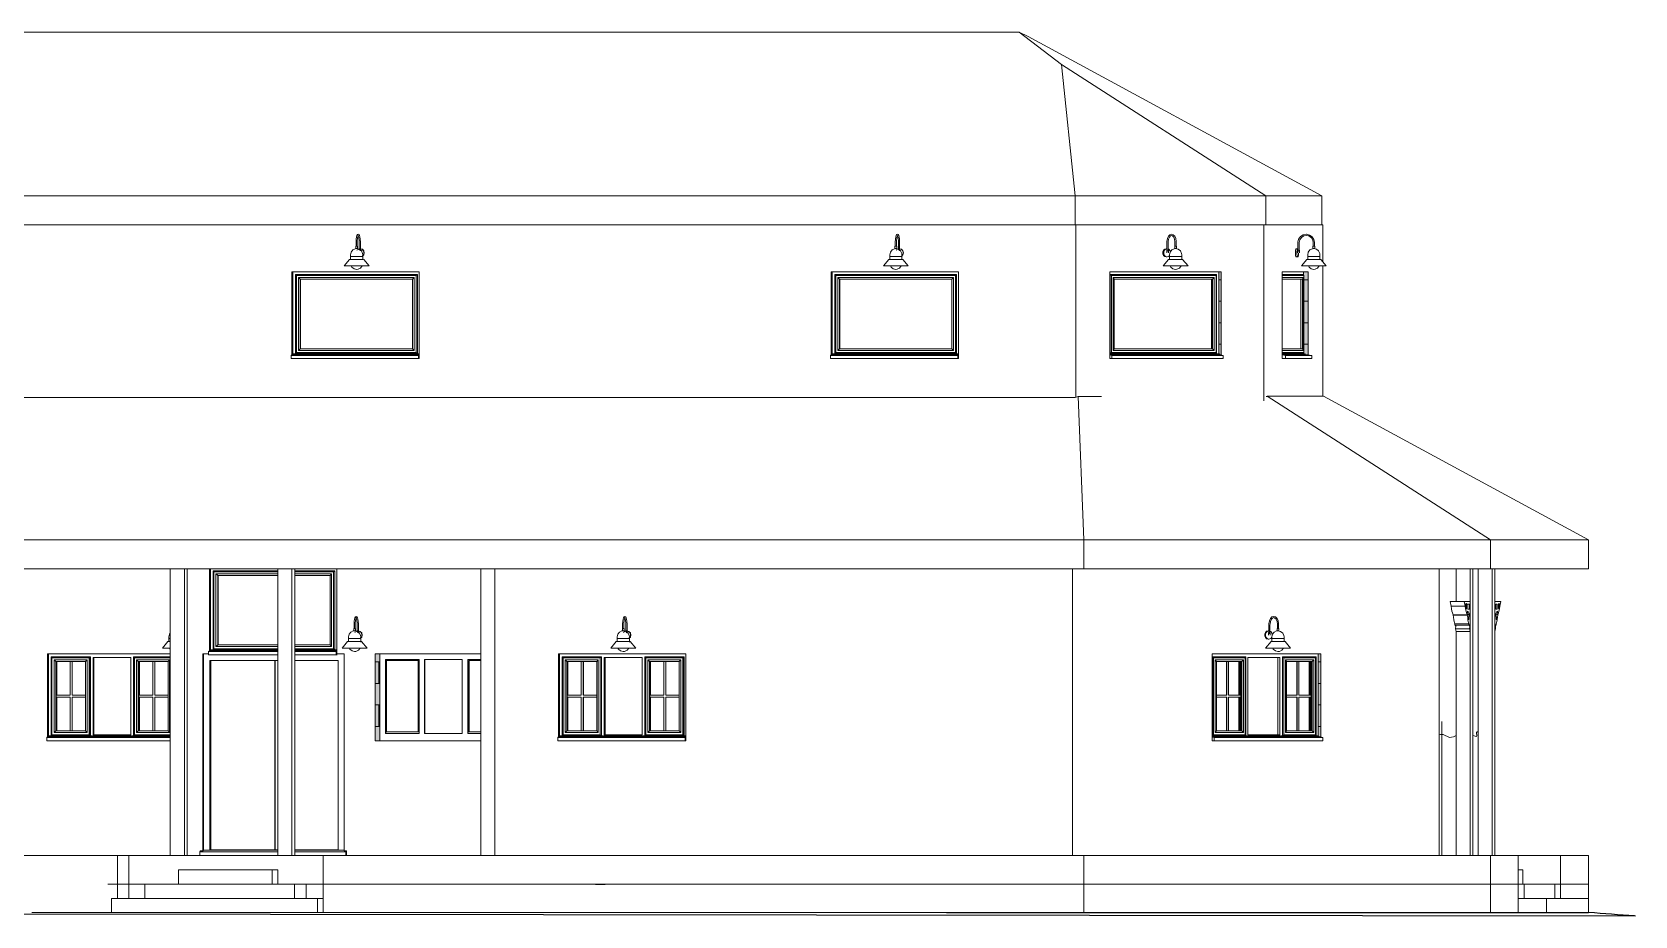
# Model space of a CAD drawing. Header units: millimetres. Extents: x 5120 to 139804, y 58760 to 112961.
# Drawn here: x 66626 to 83060, y 76259 to 85323 of the extents above; entities that cross this region are included whole.
import ezdxf

# ---------------------------------------------------------------- set-up
doc = ezdxf.new("R2010")
doc.units = ezdxf.units.MM
doc.layers.add('GROUND', color=7, linetype='Continuous')
doc.layers.add('SHIKARKHANA', color=7, linetype='Continuous')

msp = doc.modelspace()

# ---------------------------------------------------------------- hatches: boundary and pattern name
at = {"layer": 'SHIKARKHANA', "true_color": 0xffffff, "transparency": 33554559}
for points in [[(69290, 82013), (69300, 82025), (69300, 82866), (69290, 82866), (69290, 82018)], [(74819, 82013), (74829, 82025), (74826, 82866), (74819, 82866), (74819, 82018)], [(78818, 82013), (78818, 82866), (78793, 82866), (78793, 82025), (78801, 82023), (78801, 82018)], [(79710, 82013), (79710, 82866), (79662, 82866), (79662, 82025), (79677, 82023), (79677, 82018)], [(66783, 78094), (66793, 78106), (66793, 78947), (66783, 78947), (66783, 78100)], [(68377, 76926), (68382, 76933), (68382, 78947), (68377, 78947), (68377, 76933)], [(70143, 78056), (70191, 78056), (70191, 78947), (70143, 78947), (70143, 78129)], [(79838, 78094), (79838, 78947), (79812, 78947), (79812, 78106), (79820, 78104), (79820, 78100), (79834, 78096)]]:
    msp.add_hatch(color=7, dxfattribs=at).paths.add_polyline_path(points)

# ---------------------------------------------------------------- linework, layer by layer
at = {"layer": 'GROUND'}
msp.add_line((56492, 76295), (83064, 76260), dxfattribs=at)
at = {"layer": 'SHIKARKHANA'}
msp.add_line((76002, 76294), (82585, 76294), dxfattribs=at)
at = {"layer": 'SHIKARKHANA', "color": 7, "lineweight": 9}
for points in [[(59742, 83346), (59742, 83644), (61031, 83644), (77319, 83644), (79274, 83644), (79851, 83644), (76840, 85279), (76748, 85323)], [(62222, 84991), (62915, 85323), (76748, 85323), (77181, 84992)], [(61234, 83346), (61050, 83346), (59756, 83346), (60099, 83346), (59742, 83346), (61031, 83346), (61050, 83346), (77299, 83346), (77319, 83346), (79274, 83346), (79274, 83644), (77181, 84992), (77319, 83644), (77319, 83346), (76789, 83346), (61524, 83346), (61524, 81585)], [(79539, 83346), (79851, 83346), (79851, 83644)], [(77319, 83346), (77327, 83346)], [(77327, 81577), (77327, 83346), (78822, 83346), (79256, 83346)], [(79256, 81541), (79256, 83346), (79757, 83346), (79859, 83346), (79859, 82966)], [(69992, 83079), (69992, 83164), (69992, 83170), (69991, 83200), (69987, 83222), (69983, 83237), (69978, 83246), (69970, 83250), (69961, 83246), (69957, 83237), (69953, 83222), (69949, 83200), (69948, 83170), (69948, 83164), (69948, 83127)], [(69971, 83238), (69969, 83235), (69966, 83226), (69963, 83208), (69960, 83182), (69960, 83164), (69960, 83127)], [(69969, 83238), (69970, 83235), (69974, 83226), (69977, 83208), (69979, 83182), (69980, 83164), (69980, 83091)], [(75521, 83079), (75521, 83164), (75521, 83170), (75519, 83200), (75516, 83222), (75512, 83237), (75507, 83246), (75498, 83250), (75490, 83246), (75485, 83237), (75481, 83222), (75478, 83200), (75476, 83170), (75476, 83164), (75476, 83127)], [(75500, 83238), (75498, 83235), (75495, 83226), (75491, 83208), (75489, 83182), (75489, 83164), (75489, 83127)], [(75497, 83238), (75499, 83235), (75502, 83226), (75506, 83208), (75508, 83182), (75508, 83164), (75508, 83091)], [(78357, 83127), (78357, 83164), (78356, 83175), (78351, 83205), (78341, 83229), (78327, 83244), (78309, 83250), (78291, 83244), (78277, 83229), (78267, 83205), (78262, 83175), (78261, 83164), (78261, 83070)], [(78274, 83070), (78274, 83164), (78274, 83171), (78278, 83199), (78287, 83221), (78298, 83234), (78309, 83238), (78320, 83234), (78331, 83221), (78340, 83199), (78344, 83171), (78344, 83164), (78344, 83127)], [(79774, 83127), (79774, 83164), (79767, 83196), (79750, 83223), (79724, 83242), (79693, 83250), (79689, 83250), (79657, 83244), (79630, 83226), (79612, 83200), (79604, 83168), (79604, 83164), (79604, 83070)], [(79617, 83070), (79617, 83164), (79623, 83193), (79640, 83218), (79665, 83234), (79689, 83238), (79718, 83232), (79742, 83214), (79757, 83188), (79761, 83164), (79761, 83127)], [(70016, 82987), (70016, 82991), (70016, 83023), (70016, 83040), (70014, 83054), (70002, 83079), (69981, 83096), (69954, 83103), (69940, 83101), (69915, 83089), (69898, 83067), (69892, 83040), (69892, 83023), (69892, 82991)], [(69944, 83127), (69944, 83103), (69945, 83103), (69952, 83103), (69961, 83103), (69963, 83103), (69963, 83103), (69956, 83103), (69947, 83103)], [(69958, 83127), (69963, 83127), (69963, 83127), (69961, 83127), (69952, 83127), (69945, 83127), (69945, 83127)], [(69961, 83090), (69955, 83086)], [(69963, 83103), (69963, 83127)], [(69981, 83100), (69970, 83097), (69966, 83094)], [(69984, 83086), (69993, 83086), (69995, 83086), (69995, 83086)], [(69991, 83101), (69988, 83101)], [(69992, 83101), (70012, 83096), (70027, 83080), (70032, 83059), (70027, 83038), (70015, 83026)], [(70015, 83029), (70024, 83038), (70029, 83059), (70024, 83080), (70008, 83096), (69992, 83100)], [(75545, 82987), (75545, 82991), (75545, 83023), (75545, 83040), (75543, 83054), (75531, 83079), (75509, 83096), (75482, 83103), (75468, 83101), (75444, 83089), (75426, 83067), (75420, 83040), (75420, 83023), (75420, 82991)], [(75473, 83127), (75473, 83103), (75474, 83103), (75481, 83103), (75489, 83103), (75492, 83103), (75491, 83103), (75484, 83103), (75475, 83103)], [(75486, 83127), (75491, 83127), (75492, 83127), (75489, 83127), (75481, 83127), (75474, 83127), (75473, 83127)], [(75489, 83090), (75484, 83086)], [(75492, 83103), (75492, 83127)], [(75510, 83100), (75498, 83097), (75493, 83093)], [(75513, 83086), (75521, 83086), (75523, 83086), (75523, 83086)], [(75520, 83101), (75516, 83101)], [(75520, 83101), (75540, 83096), (75555, 83080), (75561, 83059), (75555, 83038), (75543, 83026)], [(75543, 83029), (75552, 83038), (75558, 83059), (75552, 83080), (75537, 83096), (75520, 83100)], [(78263, 83101), (78255, 83101), (78239, 83097), (78227, 83086), (78220, 83069), (78220, 83050), (78227, 83033), (78239, 83021), (78255, 83017), (78263, 83017), (78281, 83023), (78289, 83032)], [(78262, 83101), (78247, 83097), (78235, 83086), (78228, 83069), (78228, 83050), (78235, 83033), (78247, 83021), (78263, 83017)], [(78277, 83086), (78272, 83086), (78263, 83086), (78259, 83086), (78259, 83059)], [(78298, 83065), (78294, 83080), (78281, 83096), (78273, 83098)], [(78277, 83059), (78277, 83086)], [(78413, 82986), (78413, 82991), (78413, 83023), (78413, 83040), (78411, 83054), (78399, 83079), (78377, 83096), (78350, 83103), (78336, 83101), (78311, 83089), (78294, 83067), (78288, 83040), (78288, 83023), (78289, 83023), (78297, 83023), (78313, 83023), (78335, 83023), (78360, 83023), (78382, 83023), (78400, 83023), (78411, 83023), (78413, 83023), (78412, 83023), (78413, 83023), (78411, 83023), (78400, 83023), (78382, 83023), (78360, 83023), (78335, 83023), (78313, 83023), (78297, 83023), (78289, 83023), (78288, 83023)], [(78288, 83023), (78288, 82991)], [(78346, 83127), (78341, 83127), (78341, 83103), (78346, 83103), (78355, 83103), (78360, 83103)], [(78341, 83103), (78346, 83103), (78355, 83103), (78360, 83103), (78360, 83127), (78355, 83127), (78346, 83127), (78341, 83127)], [(79602, 83101), (79586, 83101), (79582, 83097), (79579, 83086), (79578, 83069), (79578, 83050), (79579, 83033), (79582, 83021), (79586, 83017), (79602, 83017), (79606, 83023), (79609, 83038), (79610, 83059)], [(79605, 83097), (79602, 83101), (79598, 83097), (79595, 83086), (79593, 83069), (79593, 83050), (79595, 83033), (79598, 83021), (79602, 83017)], [(79594, 83073), (79594, 83066)], [(79601, 83086), (79601, 83059)], [(79602, 83086), (79602, 83086), (79604, 83086), (79613, 83086), (79619, 83086)], [(79619, 83059), (79619, 83086)], [(79830, 82991), (79830, 83023), (79830, 83040), (79828, 83054), (79816, 83079), (79794, 83096), (79767, 83103), (79753, 83101), (79728, 83089), (79711, 83067), (79705, 83040), (79705, 83023), (79705, 82991)], [(79758, 83127), (79758, 83103)], [(79774, 83103), (79764, 83103), (79758, 83103), (79758, 83103), (79761, 83103), (79770, 83103), (79776, 83103), (79777, 83103), (79777, 83127)], [(79776, 83127), (79770, 83127), (79761, 83127), (79758, 83127), (79758, 83127)], [(69290, 82013), (69290, 82866), (70596, 82866), (70596, 81975), (69290, 81975), (69283, 81975), (69283, 82008), (69297, 82018), (69297, 82023), (69300, 82025)], [(69300, 82866), (69290, 82866)], [(70596, 82866), (69300, 82866), (69300, 82025), (70596, 82025)], [(69337, 82037), (69337, 82826), (69328, 82837), (70576, 82837), (70576, 82027), (70577, 82027), (69329, 82027)], [(70564, 82037), (69337, 82037), (69328, 82027), (69328, 82837)], [(69329, 82837), (70577, 82837), (70576, 82837), (70564, 82826)], [(69882, 82991), (69826, 82925)], [(69904, 82925), (69876, 82925), (69851, 82925), (69834, 82925), (69826, 82925), (69826, 82925), (69829, 82925), (69843, 82925), (69865, 82925), (69894, 82925), (69928, 82925), (69964, 82925), (70000, 82925), (70031, 82925), (70057, 82925), (70074, 82925), (70081, 82925), (70081, 82925), (70026, 82991)], [(70075, 82925), (70061, 82925), (70037, 82925), (70005, 82925), (69968, 82925), (69929, 82925), (69893, 82925), (69863, 82925), (69841, 82925), (69831, 82925)], [(69833, 82925), (69846, 82925), (69870, 82925), (69903, 82925)], [(70015, 82991), (70005, 82991), (69988, 82991), (69966, 82991), (69988, 82991), (70005, 82991), (70015, 82991), (70024, 82991), (70025, 82991), (70024, 82991), (70013, 82991), (69993, 82991), (69967, 82991), (69939, 82991), (69914, 82991), (69894, 82991), (69883, 82991), (69882, 82991), (69883, 82991), (69893, 82991)], [(70010, 82925), (69993, 82903), (69968, 82891), (69954, 82889), (69927, 82895), (69905, 82913), (69899, 82925)], [(70078, 82925), (70065, 82925), (70043, 82925), (70014, 82925), (69998, 82925), (70015, 82925), (70045, 82925), (70066, 82925), (70076, 82925)], [(70577, 82027), (70577, 82837)], [(74819, 82013), (74819, 82866), (76124, 82866), (76124, 81975), (74819, 81975), (74811, 81975), (74811, 82008), (74826, 82018), (74826, 82023), (74829, 82025)], [(74826, 82866), (74819, 82866)], [(76124, 82866), (74829, 82866), (74829, 82025), (76124, 82025)], [(74865, 82037), (74865, 82826), (74856, 82837), (76104, 82837), (76104, 82027), (76105, 82027), (74857, 82027)], [(76093, 82037), (74865, 82037), (74856, 82027), (74856, 82837)], [(74857, 82837), (76105, 82837), (76104, 82837), (76093, 82826)], [(75411, 82991), (75355, 82925)], [(75432, 82925), (75405, 82925), (75379, 82925), (75362, 82925), (75355, 82925), (75355, 82925), (75358, 82925), (75371, 82925), (75393, 82925), (75423, 82925), (75457, 82925), (75493, 82925), (75528, 82925), (75560, 82925), (75585, 82925), (75602, 82925), (75610, 82925), (75610, 82925), (75554, 82991)], [(75603, 82925), (75590, 82925), (75566, 82925), (75533, 82925), (75496, 82925), (75458, 82925), (75421, 82925), (75391, 82925), (75370, 82925), (75360, 82925)], [(75361, 82925), (75375, 82925), (75399, 82925), (75431, 82925)], [(75415, 82991), (75421, 82991), (75430, 82991), (75448, 82991), (75470, 82991), (75494, 82991), (75517, 82991), (75534, 82991), (75543, 82991), (75553, 82991), (75554, 82991), (75553, 82991), (75542, 82991), (75522, 82991), (75496, 82991), (75468, 82991), (75442, 82991), (75423, 82991), (75412, 82991), (75411, 82991), (75412, 82991)], [(75543, 82991), (75534, 82991), (75517, 82991), (75494, 82991), (75470, 82991), (75448, 82991), (75430, 82991), (75421, 82991)], [(75538, 82925), (75521, 82903), (75496, 82891), (75482, 82889), (75455, 82895), (75434, 82913), (75428, 82925)], [(75607, 82925), (75594, 82925), (75572, 82925), (75542, 82925), (75527, 82925), (75543, 82925), (75574, 82925), (75595, 82925), (75605, 82925)], [(76105, 82027), (76105, 82837)], [(77677, 82025), (78793, 82025), (78801, 82023), (78801, 82018), (78837, 82008), (78837, 81975), (78818, 81975), (77677, 81975), (77677, 82866), (78818, 82866), (78818, 82013)], [(78793, 82866), (77677, 82866)], [(78765, 82037), (77692, 82037), (77680, 82027), (77680, 82837), (77677, 82837)], [(78768, 82837), (77677, 82837)], [(77692, 82037), (77692, 82826), (77680, 82837), (78771, 82837), (78771, 82027)], [(78279, 82991), (78223, 82925), (78224, 82925), (78233, 82925), (78252, 82925), (78278, 82925), (78311, 82925), (78347, 82925), (78383, 82925), (78416, 82925), (78444, 82925), (78465, 82925), (78476, 82925), (78478, 82925), (78477, 82925), (78468, 82925), (78449, 82925), (78422, 82925), (78402, 82925), (78431, 82925), (78456, 82925), (78471, 82925)], [(78227, 82925), (78237, 82925), (78257, 82925), (78287, 82925), (78302, 82925), (78285, 82925), (78256, 82925), (78236, 82925), (78225, 82925)], [(78473, 82925), (78464, 82925), (78444, 82925), (78414, 82925), (78378, 82925), (78340, 82925), (78302, 82925), (78269, 82925), (78245, 82925), (78230, 82925)], [(78412, 82991), (78421, 82991), (78422, 82991), (78420, 82991), (78408, 82991), (78387, 82991), (78361, 82991), (78333, 82991), (78308, 82991), (78289, 82991), (78279, 82991), (78279, 82991)], [(78281, 82991), (78289, 82991), (78297, 82991), (78313, 82991), (78335, 82991), (78360, 82991), (78335, 82991), (78313, 82991), (78297, 82991), (78289, 82991)], [(78406, 82925), (78389, 82903), (78364, 82891), (78350, 82889), (78323, 82895), (78302, 82913), (78296, 82925)], [(78478, 82925), (78422, 82991)], [(78771, 82837), (78765, 82826)], [(78818, 82866), (78793, 82866), (78793, 82025)], [(79442, 82025), (79662, 82025), (79677, 82023), (79677, 82018), (79746, 82008), (79746, 81975), (79710, 81975), (79442, 81975), (79442, 82866), (79710, 82866), (79710, 82013)], [(79662, 82866), (79442, 82866)], [(79696, 82991), (79640, 82925), (79640, 82925), (79648, 82925), (79666, 82925), (79692, 82925), (79724, 82925), (79760, 82925), (79796, 82925), (79830, 82925), (79859, 82925), (79880, 82925), (79892, 82925), (79895, 82925), (79894, 82925), (79886, 82925), (79868, 82925), (79843, 82925), (79822, 82925), (79828, 82925), (79858, 82925), (79880, 82925), (79890, 82925)], [(79646, 82925), (79660, 82925), (79684, 82925), (79716, 82925), (79705, 82925), (79676, 82925), (79655, 82925), (79642, 82925)], [(79888, 82925), (79875, 82925), (79851, 82925), (79818, 82925), (79781, 82925), (79743, 82925), (79706, 82925), (79676, 82925), (79655, 82925), (79645, 82925)], [(79710, 82866), (79662, 82866), (79662, 82836)], [(79662, 82837), (79665, 82826)], [(79838, 82991), (79839, 82991), (79838, 82991), (79827, 82991), (79807, 82991), (79781, 82991), (79753, 82991), (79727, 82991), (79707, 82991), (79697, 82991), (79696, 82991), (79697, 82991), (79706, 82991), (79715, 82991), (79732, 82991), (79755, 82991), (79779, 82991), (79802, 82991), (79819, 82991), (79828, 82991), (79834, 82991)], [(79828, 82991), (79819, 82991), (79802, 82991), (79779, 82991), (79755, 82991), (79732, 82991), (79715, 82991), (79706, 82991)], [(79823, 82925), (79806, 82903), (79781, 82891), (79767, 82889), (79740, 82895), (79719, 82913), (79713, 82925)], [(79895, 82925), (79839, 82991)], [(79859, 82925), (79859, 81590)], [(69337, 82826), (70564, 82826), (70564, 82037), (70576, 82027), (69328, 82027)], [(70543, 82058), (70543, 82805), (69358, 82805), (69358, 82058), (70543, 82058), (70528, 82076), (70528, 82788), (69379, 82788), (69379, 82076), (70528, 82076), (69376, 82076), (69358, 82058)], [(69358, 82805), (69376, 82788), (69376, 82076)], [(70543, 82805), (70528, 82788), (69376, 82788)], [(74865, 82826), (76093, 82826), (76093, 82037), (76104, 82027), (74856, 82027)], [(76072, 82058), (76072, 82805), (74886, 82805), (74886, 82058), (76072, 82058), (76056, 82076), (76056, 82788), (74908, 82788), (74908, 82076), (76056, 82076), (74904, 82076), (74886, 82058)], [(74886, 82805), (74904, 82788), (74904, 82076)], [(76072, 82805), (76056, 82788), (74904, 82788)], [(77692, 82826), (78765, 82826), (78765, 82037), (78771, 82027), (77680, 82027), (77677, 82027)], [(78720, 82076), (77722, 82076), (78729, 82076), (78746, 82058), (77710, 82058), (77710, 82805), (77722, 82788), (78720, 82788), (78720, 82076), (78729, 82076), (78729, 82788), (78720, 82788)], [(77710, 82805), (78746, 82805), (78729, 82788), (77722, 82788), (77722, 82076), (77710, 82058)], [(78746, 82058), (78746, 82805)], [(79662, 82027), (79656, 82027), (79442, 82027), (79662, 82027), (79665, 82037), (79665, 82826), (79442, 82826)], [(79442, 82805), (79661, 82805), (79652, 82788), (79442, 82788), (79635, 82788), (79635, 82076), (79652, 82076), (79652, 82788), (79635, 82788)], [(79661, 82058), (79661, 82805)], [(70588, 82008), (69283, 82008)], [(70596, 82023), (69297, 82023)], [(70596, 82018), (69297, 82018)], [(70596, 82013), (70588, 82008), (70588, 81975), (70596, 81975)], [(76117, 82008), (74811, 82008)], [(76124, 82023), (74826, 82023)], [(76124, 82018), (74826, 82018)], [(76124, 82013), (76117, 82008), (76117, 81975), (76124, 81975)], [(77677, 82027), (78768, 82027)], [(78801, 82023), (77677, 82023)], [(78801, 82018), (77677, 82018)], [(77677, 81975), (77696, 81975), (77696, 82008), (77677, 82013)], [(78837, 82008), (77696, 82008)], [(79635, 82076), (79442, 82076), (79652, 82076), (79661, 82058), (79442, 82058)], [(79665, 82037), (79442, 82037)], [(79677, 82023), (79442, 82023)], [(79677, 82018), (79442, 82018)], [(79442, 81975), (79478, 81975), (79478, 82008), (79442, 82013)], [(79746, 82008), (79478, 82008)], [(70588, 81975), (69283, 81975)], [(76117, 81975), (74811, 81975)], [(78837, 81975), (77696, 81975)], [(79746, 81975), (79478, 81975)], [(77350, 81587), (77321, 81575), (61540, 81575), (61195, 81797)], [(79861, 81590), (79867, 81590), (82582, 80115), (81579, 80115), (77410, 80115), (59776, 80115), (59776, 79819), (57026, 79819)], [(77589, 81587), (77350, 81587), (77410, 80115), (77410, 79819), (77387, 79819)], [(79867, 81590), (79867, 81590), (79289, 81590), (81579, 80115), (81579, 79819), (77410, 79819)], [(79289, 81590), (79288, 81587), (79279, 81587)], [(81579, 79819), (82582, 79819), (82582, 80115)], [(59799, 79819), (77387, 79819), (81564, 79819), (82564, 79819), (81625, 79819), (81625, 76880)], [(68216, 79819), (68216, 76880), (68187, 76880), (68043, 76880), (68043, 79819)], [(68187, 76880), (68187, 79819)], [(68444, 78976), (68444, 79819)], [(68454, 79819), (68454, 78987), (69146, 78987)], [(69146, 79000), (68491, 79000), (68481, 78989), (68481, 79800)], [(68491, 79000), (68491, 79789), (68481, 79800), (69146, 79800), (68483, 79800)], [(69146, 79789), (68491, 79789)], [(68511, 79021), (68511, 79768), (68529, 79751), (68529, 79038)], [(69146, 79768), (68511, 79768)], [(69146, 79021), (68511, 79021), (68529, 79038), (69146, 79038), (68533, 79038), (68533, 79751), (69146, 79751), (68529, 79751)], [(69320, 79819), (69320, 76880), (69290, 76880), (69146, 76880), (69146, 79819)], [(69290, 76880), (69290, 79819)], [(69730, 79800), (69320, 79800), (69729, 79800), (69729, 78989), (69730, 78989), (69730, 79800), (69729, 79800), (69718, 79789)], [(69320, 79789), (69718, 79789), (69718, 79000), (69729, 78989), (69320, 78989), (69730, 78989)], [(69320, 79021), (69697, 79021), (69681, 79038), (69681, 79751), (69320, 79751), (69681, 79751), (69697, 79768), (69320, 79768)], [(69697, 79021), (69697, 79768)], [(69749, 79819), (69749, 78947), (69826, 78947), (69826, 76926), (69850, 76926)], [(77292, 79819), (77292, 76880), (71736, 76880), (71371, 76880), (71371, 79819), (71371, 76880), (71227, 76880), (71227, 79819)], [(81341, 79346), (81197, 79346), (81194, 79357), (81190, 79367), (81184, 79384), (81180, 79407), (81176, 79436), (81166, 79485), (81226, 79485), (81226, 79819), (81051, 79819), (81051, 76880), (80714, 76880), (78066, 76880)], [(81369, 79819), (81369, 76880), (81226, 76880), (81051, 76880)], [(81226, 79819), (81051, 79819)], [(81596, 79819), (81596, 76880), (81452, 76880), (81452, 79819), (81399, 79819)], [(81452, 79819), (81399, 79819), (81399, 76880)], [(82582, 79819), (81625, 79819)], [(81310, 79485), (81166, 79485)], [(81176, 79436), (81320, 79436)], [(81226, 79485), (81369, 79485)], [(81363, 79456), (81332, 79456), (81347, 79456)], [(81347, 79404), (81363, 79404)], [(81625, 79485), (81684, 79485)], [(81632, 79456), (81648, 79456)], [(81632, 79404), (81648, 79404)], [(69971, 79160), (69971, 79245), (69971, 79251), (69970, 79281), (69966, 79303), (69962, 79318), (69957, 79327), (69949, 79331), (69941, 79327), (69936, 79318), (69932, 79303), (69928, 79281), (69927, 79251), (69927, 79245), (69927, 79208)], [(69950, 79319), (69948, 79316), (69945, 79307), (69942, 79289), (69940, 79263), (69939, 79245), (69939, 79208)], [(69948, 79319), (69950, 79316), (69953, 79307), (69956, 79289), (69958, 79263), (69959, 79245), (69959, 79172)], [(72726, 79160), (72726, 79245), (72726, 79251), (72724, 79281), (72721, 79303), (72717, 79318), (72712, 79327), (72703, 79331), (72695, 79327), (72690, 79318), (72686, 79303), (72683, 79281), (72681, 79251), (72681, 79245), (72681, 79208)], [(72705, 79319), (72703, 79316), (72700, 79307), (72696, 79289), (72694, 79263), (72694, 79245), (72694, 79208)], [(72702, 79319), (72704, 79316), (72707, 79307), (72711, 79289), (72713, 79263), (72713, 79245), (72713, 79172)], [(79407, 79208), (79407, 79245), (79406, 79255), (79401, 79285), (79390, 79309), (79375, 79325), (79356, 79331), (79338, 79325), (79322, 79309), (79312, 79285), (79306, 79255), (79306, 79245), (79306, 79151)], [(79318, 79151), (79318, 79245), (79319, 79251), (79323, 79279), (79332, 79301), (79344, 79314), (79356, 79319), (79369, 79314), (79381, 79301), (79390, 79279), (79394, 79251), (79394, 79245), (79394, 79208)], [(81358, 79242), (81214, 79242), (81212, 79256), (81209, 79266), (81206, 79280), (81204, 79297), (81201, 79323), (81197, 79345), (81341, 79345)], [(81212, 79256), (81356, 79256)], [(81226, 76880), (81226, 79176), (81220, 79203), (81221, 79208), (81221, 79213), (81222, 79219), (81222, 79225), (81222, 79230), (81221, 79236), (81220, 79240)], [(81349, 79355), (81338, 79355)], [(81356, 79299), (81348, 79299)], [(81350, 79326), (81356, 79326)], [(81364, 79347), (81355, 79347)], [(81361, 79330), (81356, 79330)], [(81637, 79242), (81629, 79242)], [(81646, 79355), (81637, 79355)], [(81638, 79326), (81645, 79326)], [(81638, 79299), (81645, 79299)], [(68018, 79072), (67962, 79006)], [(68043, 79159), (68034, 79148), (68028, 79121), (68028, 79104), (68028, 79072)], [(68043, 79072), (68038, 79072), (68029, 79072)], [(69861, 79072), (69805, 79006)], [(69883, 79006), (69855, 79006), (69830, 79006), (69813, 79006), (69806, 79006), (69805, 79006), (69809, 79006), (69822, 79006), (69844, 79006), (69873, 79006), (69907, 79006), (69944, 79006), (69979, 79006), (70011, 79006), (70036, 79006), (70053, 79006), (70060, 79006), (70060, 79006), (70005, 79072)], [(69994, 79072), (69984, 79072), (69967, 79072), (69984, 79072), (69994, 79072), (70003, 79072), (70005, 79072), (70003, 79072), (69992, 79072), (69972, 79072), (69946, 79072), (69918, 79072), (69893, 79072), (69873, 79072), (69862, 79072), (69861, 79072), (69863, 79072), (69872, 79072)], [(69995, 79068), (69995, 79072), (69995, 79104), (69995, 79121), (69994, 79135), (69982, 79160), (69960, 79177), (69933, 79184), (69919, 79182), (69894, 79170), (69877, 79148), (69871, 79121), (69871, 79104), (69871, 79072)], [(69924, 79208), (69924, 79184), (69924, 79184), (69931, 79184), (69940, 79184), (69942, 79184), (69942, 79184), (69935, 79184), (69926, 79184)], [(69937, 79208), (69942, 79208), (69942, 79208), (69940, 79208), (69931, 79208), (69924, 79208), (69924, 79208)], [(69940, 79171), (69935, 79167)], [(69942, 79184), (69942, 79208)], [(69960, 79181), (69949, 79178), (69944, 79174)], [(69963, 79167), (69972, 79167), (69974, 79167), (69974, 79167)], [(69970, 79182), (69967, 79182)], [(69971, 79182), (69991, 79177), (70006, 79161), (70011, 79140), (70006, 79119), (69994, 79107)], [(69994, 79110), (70003, 79119), (70008, 79140), (70003, 79161), (69988, 79177), (69971, 79181)], [(72616, 79072), (72560, 79006)], [(72637, 79006), (72610, 79006), (72584, 79006), (72567, 79006), (72560, 79006), (72560, 79006), (72563, 79006), (72576, 79006), (72598, 79006), (72628, 79006), (72662, 79006), (72698, 79006), (72733, 79006), (72765, 79006), (72790, 79006), (72807, 79006), (72815, 79006), (72815, 79006), (72759, 79072)], [(72617, 79072), (72626, 79072), (72635, 79072), (72652, 79072), (72675, 79072), (72699, 79072), (72722, 79072), (72739, 79072), (72748, 79072), (72758, 79072), (72759, 79072), (72758, 79072), (72747, 79072), (72727, 79072), (72701, 79072), (72673, 79072), (72647, 79072), (72627, 79072), (72617, 79072), (72616, 79072), (72617, 79072)], [(72750, 79068), (72750, 79072), (72750, 79104), (72750, 79121), (72748, 79135), (72736, 79160), (72714, 79177), (72687, 79184), (72673, 79182), (72648, 79170), (72631, 79148), (72625, 79121), (72625, 79104), (72625, 79072)], [(72748, 79072), (72739, 79072), (72722, 79072), (72699, 79072), (72675, 79072), (72652, 79072), (72635, 79072), (72626, 79072)], [(72678, 79208), (72678, 79184), (72678, 79184), (72685, 79184), (72694, 79184), (72697, 79184), (72696, 79184), (72689, 79184), (72680, 79184)], [(72691, 79208), (72696, 79208), (72696, 79208), (72694, 79208), (72685, 79208), (72678, 79208), (72678, 79208)], [(72694, 79171), (72689, 79167)], [(72697, 79184), (72697, 79208)], [(72715, 79181), (72703, 79178), (72698, 79174)], [(72718, 79167), (72726, 79167), (72728, 79167), (72728, 79167)], [(72725, 79182), (72721, 79182)], [(72725, 79182), (72745, 79177), (72760, 79161), (72766, 79140), (72760, 79119), (72748, 79107)], [(72748, 79110), (72757, 79119), (72763, 79140), (72757, 79161), (72742, 79177), (72725, 79181)], [(79307, 79182), (79298, 79182), (79283, 79178), (79271, 79167), (79264, 79150), (79264, 79131), (79271, 79114), (79283, 79102), (79298, 79098), (79307, 79098), (79325, 79104), (79338, 79119), (79342, 79140), (79338, 79161), (79325, 79177), (79318, 79179)], [(79307, 79182), (79292, 79178), (79280, 79167), (79273, 79150), (79273, 79131), (79280, 79114), (79292, 79102), (79307, 79098)], [(79329, 79072), (79273, 79006)], [(79303, 79167), (79303, 79140)], [(79303, 79167), (79308, 79167), (79317, 79167), (79321, 79167), (79321, 79167)], [(79321, 79140), (79321, 79167)], [(79461, 79072), (79452, 79072), (79435, 79072), (79412, 79072), (79392, 79072), (79412, 79072), (79435, 79072), (79452, 79072), (79461, 79072), (79471, 79072), (79472, 79072), (79471, 79072), (79460, 79072), (79440, 79072), (79414, 79072), (79386, 79072), (79360, 79072), (79341, 79072), (79330, 79072), (79329, 79072), (79330, 79072), (79339, 79072), (79348, 79072), (79366, 79072), (79388, 79072), (79366, 79072), (79348, 79072), (79339, 79072)], [(79463, 79072), (79463, 79104), (79463, 79121), (79461, 79135), (79449, 79160), (79427, 79177), (79400, 79184), (79386, 79182), (79362, 79170), (79344, 79148), (79338, 79121), (79338, 79104), (79338, 79072)], [(79391, 79208), (79391, 79184)], [(79405, 79208), (79410, 79208), (79410, 79208), (79406, 79208), (79396, 79208), (79391, 79208)], [(79395, 79184), (79405, 79184), (79410, 79184), (79410, 79184), (79406, 79184), (79396, 79184), (79391, 79184)], [(79410, 79184), (79410, 79208)], [(79528, 79006), (79472, 79072)], [(81364, 79203), (81220, 79203)], [(81226, 79176), (81369, 79176)], [(66783, 78094), (66783, 78947), (68043, 78947), (66793, 78947), (66793, 78106), (68043, 78106)], [(66793, 78947), (66783, 78947)], [(66830, 78118), (66830, 78907), (66821, 78918), (67222, 78918), (67222, 78108), (67224, 78108), (66822, 78108)], [(67211, 78118), (66830, 78118), (66821, 78108), (66821, 78918)], [(66830, 78907), (67211, 78907), (67211, 78118), (67222, 78108), (66821, 78108)], [(66822, 78918), (67224, 78918), (67222, 78918), (67211, 78907)], [(67190, 78139), (67190, 78886), (66851, 78886), (66851, 78139), (67190, 78139), (67174, 78157), (67174, 78869), (67038, 78869), (67038, 78523), (67174, 78523), (67036, 78523), (67036, 78869)], [(66851, 78886), (66869, 78869), (66869, 78157)], [(67190, 78886), (67174, 78869), (66869, 78869)], [(67224, 78108), (67224, 78918)], [(67640, 78117), (67260, 78117), (67252, 78117), (67252, 78908), (67640, 78908), (67640, 78117), (67252, 78117)], [(67252, 78908), (67260, 78908), (67260, 78117)], [(67640, 78908), (67260, 78908)], [(67676, 78118), (67667, 78108), (67667, 78918), (68043, 78918), (67668, 78918)], [(67667, 78918), (67676, 78907)], [(68043, 78118), (67676, 78118), (67676, 78907), (68043, 78907)], [(67697, 78139), (67697, 78886), (68036, 78886), (68021, 78869), (67884, 78869), (67884, 78523), (68021, 78523), (67883, 78523), (67883, 78869), (68021, 78869), (68021, 78157), (68036, 78139), (68036, 78886)], [(67697, 78886), (67715, 78869)], [(68040, 79006), (68012, 79006), (67987, 79006), (67970, 79006), (67962, 79006), (67962, 79006), (67966, 79006), (67979, 79006), (68001, 79006), (68030, 79006), (68043, 79006), (68029, 79006), (67999, 79006), (67977, 79006), (67967, 79006)], [(67969, 79006), (67982, 79006), (68007, 79006), (68039, 79006)], [(68041, 78994), (68035, 79006)], [(68217, 79006), (68217, 79006)], [(68377, 76926), (68377, 78947), (68436, 78947), (68382, 78947), (68377, 78947)], [(68458, 78878), (69146, 78878), (68449, 78878), (68449, 76933), (68382, 76933), (68382, 78947)], [(68449, 78937), (68436, 78937), (68436, 78971), (68451, 78981), (68451, 78986), (68454, 78987)], [(69146, 78971), (68436, 78971)], [(69146, 78937), (68436, 78937)], [(69146, 78986), (68451, 78986)], [(69146, 78981), (68451, 78981)], [(68483, 78989), (69146, 78989), (68481, 78989)], [(69718, 79000), (69320, 79000)], [(69320, 78987), (69749, 78987)], [(69749, 78986), (69320, 78986)], [(69749, 78981), (69320, 78981)], [(69742, 78971), (69320, 78971)], [(69742, 78937), (69320, 78937)], [(69749, 78976), (69742, 78971), (69742, 78937), (69754, 78937)], [(69749, 78947), (69754, 78947), (69826, 78947)], [(69819, 79006), (69810, 79006)], [(69812, 79006), (69826, 79006), (69850, 79006), (69882, 79006)], [(70054, 79006), (70040, 79006), (70016, 79006), (69984, 79006), (69947, 79006), (69908, 79006), (69872, 79006), (69842, 79006), (69820, 79006)], [(69989, 79006), (69972, 78984), (69947, 78972), (69933, 78970), (69906, 78977), (69884, 78994), (69879, 79006)], [(70057, 79006), (70044, 79006), (70022, 79006), (69993, 79006), (69977, 79006), (69994, 79006), (70024, 79006), (70045, 79006), (70056, 79006)], [(70191, 78056), (71227, 78056), (70143, 78056), (70143, 78947), (71227, 78947), (70191, 78947)], [(70143, 78056), (70191, 78056), (70191, 78947), (70143, 78947)], [(70595, 78888), (70595, 78129), (70249, 78129), (70249, 78888), (70595, 78888), (70252, 78888), (70252, 78129), (70595, 78129)], [(71037, 78888), (71037, 78129), (70650, 78129), (70650, 78888), (71037, 78888), (70654, 78888), (70654, 78129), (71037, 78129)], [(72024, 78094), (72024, 78947), (73329, 78947), (73329, 78056), (72024, 78056), (72016, 78056), (72016, 78089), (72031, 78100), (72031, 78104), (72034, 78106)], [(72034, 78947), (72024, 78947)], [(73329, 78947), (72034, 78947), (72034, 78106), (73329, 78106)], [(72070, 78118), (72070, 78907), (72061, 78918), (72463, 78918), (72463, 78108), (72464, 78108), (72062, 78108)], [(72451, 78118), (72070, 78118), (72061, 78108), (72061, 78918)], [(72070, 78907), (72451, 78907), (72451, 78118), (72463, 78108), (72061, 78108)], [(72062, 78918), (72464, 78918), (72463, 78918), (72451, 78907)], [(72430, 78139), (72430, 78886), (72091, 78886), (72091, 78139), (72430, 78139), (72415, 78157), (72415, 78869), (72278, 78869), (72278, 78523), (72415, 78523), (72277, 78523), (72277, 78869)], [(72091, 78886), (72109, 78869), (72109, 78157)], [(72430, 78886), (72415, 78869), (72109, 78869)], [(72464, 78108), (72464, 78918)], [(72880, 78117), (72501, 78117), (72493, 78117), (72493, 78908), (72880, 78908), (72880, 78117), (72493, 78117)], [(72493, 78908), (72501, 78908), (72501, 78117)], [(72880, 78908), (72501, 78908)], [(72808, 79006), (72795, 79006), (72771, 79006), (72738, 79006), (72701, 79006), (72663, 79006), (72626, 79006), (72596, 79006), (72575, 79006), (72565, 79006)], [(72566, 79006), (72580, 79006), (72604, 79006), (72636, 79006)], [(72743, 79006), (72726, 78984), (72701, 78972), (72687, 78970), (72660, 78977), (72639, 78994), (72633, 79006)], [(72812, 79006), (72799, 79006), (72776, 79006), (72747, 79006), (72732, 79006), (72748, 79006), (72778, 79006), (72800, 79006), (72810, 79006)], [(72917, 78907), (72907, 78918), (73309, 78918), (73310, 78918), (72909, 78918)], [(72907, 78918), (72907, 78108), (72917, 78118), (73297, 78118)], [(73297, 78907), (73297, 78118), (73309, 78108), (72907, 78108)], [(72917, 78118), (72917, 78907), (73297, 78907), (73309, 78918), (73309, 78108), (73310, 78108), (73310, 78918)], [(72938, 78139), (72938, 78886), (73277, 78886), (73261, 78869), (73124, 78869), (73124, 78523), (73261, 78523), (73123, 78523), (73123, 78869), (73261, 78869), (73261, 78157), (73277, 78139), (73277, 78886)], [(72938, 78886), (72955, 78869)], [(79812, 78947), (78726, 78947)], [(79066, 78918), (78726, 78918)], [(78739, 78118), (78739, 78907), (78727, 78918), (79069, 78918), (79069, 78108)], [(79063, 78118), (78739, 78118), (78727, 78108), (78727, 78918)], [(78739, 78907), (79063, 78907), (79063, 78118), (79069, 78108), (78727, 78108)], [(79019, 78157), (78768, 78157), (79028, 78157), (79046, 78139), (78757, 78139), (78757, 78886), (79046, 78886), (79046, 78139)], [(79046, 78886), (79028, 78869), (78768, 78869), (78872, 78869), (78768, 78869), (78757, 78886)], [(79069, 78918), (79063, 78907)], [(79420, 78117), (79090, 78117), (79090, 78908), (79420, 78908), (79398, 78908), (79398, 78117), (79090, 78117)], [(79398, 78908), (79090, 78908)], [(79277, 79006), (79285, 79006), (79304, 79006), (79332, 79006), (79354, 79006), (79330, 79006), (79303, 79006), (79284, 79006), (79274, 79006), (79273, 79006), (79274, 79006), (79285, 79006), (79305, 79006), (79333, 79006), (79366, 79006), (79402, 79006), (79438, 79006), (79471, 79006), (79498, 79006), (79517, 79006), (79527, 79006), (79528, 79006), (79526, 79006), (79516, 79006), (79496, 79006), (79468, 79006), (79453, 79006), (79477, 79006), (79503, 79006), (79519, 79006), (79524, 79006)], [(79392, 79006), (79357, 79006), (79323, 79006), (79297, 79006), (79281, 79006), (79277, 79006)], [(79456, 79006), (79439, 78984), (79414, 78972), (79400, 78970), (79373, 78977), (79352, 78994), (79346, 79006)], [(79524, 79006), (79516, 79006), (79497, 79006), (79468, 79006), (79433, 79006), (79395, 79006)], [(79420, 78908), (79420, 78117), (79398, 78117)], [(79787, 78918), (79445, 78918), (79445, 78108)], [(79445, 78918), (79448, 78918), (79460, 78907)], [(79784, 78907), (79784, 78118), (79790, 78108), (79448, 78108), (79445, 78108), (79787, 78108)], [(79784, 78118), (79460, 78118), (79448, 78108), (79448, 78918), (79790, 78918)], [(79460, 78118), (79460, 78907), (79784, 78907), (79790, 78918), (79790, 78108)], [(79740, 78869), (79740, 78157), (79749, 78157), (79749, 78869), (79767, 78886), (79478, 78886), (79478, 78139), (79489, 78157), (79489, 78869), (79478, 78886)], [(79740, 78157), (79489, 78157), (79593, 78157), (79489, 78157), (79749, 78157), (79767, 78139), (79767, 78886)], [(79838, 78947), (79838, 78094)], [(66872, 78157), (66872, 78869)], [(67017, 78523), (66874, 78523), (67017, 78523), (67017, 78869), (66880, 78869), (66880, 78523)], [(66874, 78869), (67174, 78869), (67036, 78869)], [(67017, 78869), (66877, 78869), (66877, 78523)], [(68036, 78139), (67697, 78139), (67715, 78157), (68021, 78157), (67719, 78157), (67719, 78869), (68021, 78869), (67715, 78869), (67715, 78157)], [(67863, 78869), (67863, 78523), (67719, 78523), (67863, 78523)], [(67723, 78523), (67723, 78869), (67864, 78869), (67726, 78869), (67726, 78523)], [(68449, 78878), (68458, 78878), (68458, 76933)], [(68458, 76937), (69114, 76937), (69114, 78878)], [(69117, 78878), (69117, 76937), (69146, 76937), (69125, 76937), (69117, 76937)], [(69763, 78878), (69320, 78878), (69763, 78878), (69763, 76933), (69826, 76933), (69320, 76933), (69525, 76933)], [(70262, 78147), (70587, 78147), (70587, 78879), (70262, 78879)], [(71108, 78147), (71227, 78147), (71106, 78147), (71106, 78879), (71227, 78879), (71108, 78879)], [(72277, 78157), (72277, 78503), (72415, 78503), (72278, 78503), (72278, 78157), (72415, 78157), (72113, 78157), (72113, 78869), (72415, 78869), (72276, 78869)], [(72114, 78523), (72257, 78523), (72257, 78869), (72120, 78869), (72120, 78523)], [(72257, 78869), (72117, 78869), (72117, 78523)], [(73277, 78139), (72938, 78139), (72955, 78157), (73261, 78157), (72959, 78157), (72959, 78869), (73261, 78869), (72955, 78869), (72955, 78157)], [(73104, 78869), (73104, 78523), (72960, 78523)], [(72964, 78523), (72964, 78869), (73104, 78869), (72966, 78869), (72966, 78523)], [(78757, 78139), (78768, 78157), (78872, 78157), (78768, 78157), (78768, 78869), (79019, 78869), (79019, 78157), (79028, 78157), (79028, 78869), (79019, 78869)], [(78876, 78869), (78876, 78523), (78768, 78523), (78872, 78523), (78872, 78869)], [(78998, 78523), (78998, 78869), (78892, 78869), (79006, 78869), (78998, 78869)], [(79019, 78523), (78892, 78523), (78892, 78869)], [(79006, 78523), (79006, 78869)], [(79014, 78869), (79014, 78523)], [(79597, 78869), (79597, 78523), (79489, 78523), (79593, 78523), (79593, 78869)], [(79740, 78523), (79613, 78523), (79613, 78869)], [(79719, 78523), (79719, 78869)], [(79727, 78523), (79727, 78869)], [(79735, 78869), (79735, 78523)], [(67036, 78157), (67036, 78503), (67174, 78503), (67038, 78503), (67038, 78157), (67174, 78157), (66874, 78157)], [(67017, 78503), (66874, 78503), (67017, 78503), (67017, 78157)], [(66880, 78503), (66880, 78157), (67017, 78157), (66877, 78157), (66877, 78503)], [(67863, 78503), (67719, 78503), (67863, 78503), (67863, 78157)], [(67726, 78503), (67726, 78157), (67864, 78157), (67723, 78157), (67723, 78503)], [(72113, 78523), (72257, 78523)], [(72257, 78503), (72113, 78503)], [(72114, 78503), (72257, 78503), (72257, 78157)], [(72120, 78503), (72120, 78157), (72257, 78157), (72117, 78157), (72117, 78503)], [(72960, 78503), (73104, 78503), (73104, 78157)], [(72962, 78523), (73104, 78523)], [(73104, 78503), (72962, 78503)], [(72966, 78503), (72966, 78157), (73104, 78157), (72964, 78157), (72964, 78503)], [(78872, 78157), (78872, 78503), (78768, 78503), (78876, 78503), (78876, 78157)], [(78872, 78523), (78876, 78523)], [(78872, 78503), (78876, 78503)], [(78892, 78523), (79018, 78523)], [(78892, 78157), (78892, 78503), (79019, 78503)], [(79018, 78503), (78892, 78503)], [(79006, 78503), (79006, 78157), (78998, 78157), (78998, 78503)], [(79014, 78503), (79014, 78157)], [(79593, 78157), (79593, 78503), (79489, 78503), (79597, 78503), (79597, 78157)], [(79593, 78523), (79597, 78523)], [(79593, 78503), (79597, 78503)], [(79613, 78523), (79739, 78523)], [(79613, 78157), (79613, 78503), (79740, 78503)], [(79739, 78503), (79613, 78503)], [(79727, 78503), (79727, 78157), (79719, 78157), (79719, 78503)], [(79735, 78503), (79735, 78157)], [(81081, 76880), (81081, 76916), (81081, 76951), (81081, 76981), (81081, 77001), (81081, 77009), (81081, 77015), (81081, 77030), (81081, 77052), (81081, 77126), (81081, 77178), (81081, 77194), (81081, 77207), (81081, 77216), (81081, 77221), (81081, 77221), (81081, 77216), (81081, 77261), (81081, 77266), (81081, 77279), (81081, 77296), (81081, 77346), (81081, 77352), (81081, 77468), (81081, 77476), (81081, 77473), (81081, 77416), (81081, 77442), (81081, 77524), (81081, 77548), (81081, 77566), (81081, 77578), (81081, 77533), (81081, 77662), (81081, 77668), (81081, 77764), (81081, 77772), (81081, 77777), (81081, 77792), (81081, 77811), (81081, 77876), (81081, 77895), (81081, 77912), (81081, 77927), (81081, 77941), (81081, 77952), (81081, 77960), (81081, 77965), (81081, 77862), (81081, 77867), (81081, 77879), (81081, 77897), (81081, 77920), (81081, 77944), (81081, 77969), (81081, 77991), (81081, 78008), (81081, 78017), (81081, 78020), (81081, 78016), (81081, 78017), (81081, 78029), (81081, 78073), (81081, 78094), (81081, 78106), (81081, 78104), (81081, 78082), (81081, 78076), (81081, 78048), (81081, 78044), (81081, 78043), (81081, 78134), (81081, 78161), (81081, 78183), (81081, 78201), (81081, 78211), (81081, 78133), (81081, 78130), (81081, 78069), (81081, 78158), (81081, 78165), (81081, 78164), (81081, 78158), (81081, 78147), (81081, 78120), (81081, 78108), (81081, 78109), (81081, 78112), (81081, 78115), (81081, 78119), (81081, 78123), (81081, 78125), (81081, 78127), (81081, 78214), (81081, 78235), (81081, 78248), (81081, 78252), (81081, 78243), (81081, 78238), (81081, 78211), (81081, 78207), (81081, 78198), (81081, 78082), (81081, 78093), (81081, 78103), (81081, 78115), (81081, 78119), (81081, 78121)], [(81081, 78120), (81081, 78230), (81081, 78250), (81081, 78232), (81081, 78195), (81081, 78120), (81081, 78134), (81081, 78141), (81081, 78148), (81081, 78167), (81081, 78168), (81081, 78168), (81081, 78166), (81081, 78182), (81081, 78188), (81081, 78179), (81081, 78161), (81081, 78120), (81081, 78141), (81081, 78164), (81081, 78172), (81081, 78169), (81081, 78164), (81081, 78156), (81081, 78148), (81081, 78141), (81081, 78135), (81081, 78133), (81081, 78130), (81081, 78123)], [(66776, 78056), (68043, 78056), (66783, 78056), (66776, 78056), (66776, 78089), (66790, 78100), (66790, 78104), (66793, 78106)], [(68043, 78089), (66776, 78089)], [(68043, 78104), (66790, 78104)], [(68043, 78100), (66790, 78100)], [(66851, 78139), (66869, 78157), (67174, 78157), (67036, 78157)], [(67668, 78108), (68043, 78108), (67667, 78108)], [(73322, 78089), (72016, 78089)], [(73329, 78104), (72031, 78104)], [(73329, 78100), (72031, 78100)], [(72091, 78139), (72109, 78157), (72415, 78157), (72276, 78157)], [(72909, 78108), (73310, 78108)], [(73329, 78094), (73322, 78089), (73322, 78056), (73329, 78056)], [(78726, 78108), (79066, 78108)], [(78726, 78106), (79812, 78106)], [(79820, 78104), (78726, 78104)], [(79820, 78100), (78726, 78100)], [(78726, 78056), (78746, 78056), (78746, 78089), (78726, 78094)], [(79859, 78089), (78746, 78089)], [(79006, 78157), (78892, 78157), (78998, 78157)], [(79478, 78139), (79767, 78139)], [(79727, 78157), (79613, 78157), (79719, 78157)], [(81051, 78116), (81066, 78119), (81082, 78121), (81094, 78121), (81159, 78088), (81198, 78095), (81226, 78111)], [(81399, 78111), (81437, 78101), (81438, 78109), (81434, 78134), (81436, 78141), (81443, 78148), (81452, 78150)], [(73322, 78056), (72016, 78056)], [(79859, 78056), (78746, 78056)], [(69146, 76880), (68347, 76880), (68347, 76918), (68353, 76926), (68377, 76926), (68382, 76933), (69146, 76933), (68641, 76933)], [(69146, 76918), (68347, 76918)], [(69114, 76937), (69122, 76937), (68458, 76937)], [(69844, 76918), (69320, 76918)], [(57448, 76880), (57026, 76880), (59776, 76880), (67500, 76880), (67618, 76880), (69729, 76880), (69611, 76880), (77410, 76880), (81579, 76880), (81864, 76880), (81288, 76880), (81721, 76880), (82297, 76880), (82582, 76880), (81625, 76880), (81601, 76880)], [(66475, 76880), (67500, 76880), (67500, 76586), (67404, 76586), (67500, 76586), (67618, 76586), (68128, 76586), (67618, 76586), (67618, 76880), (68043, 76880)], [(68216, 76880), (68346, 76880)], [(69611, 76880), (69611, 76586), (69147, 76586), (69611, 76586), (77410, 76586), (81579, 76586), (81864, 76586), (81864, 76880)], [(69844, 76880), (69320, 76880)], [(77410, 76880), (77410, 76586), (77275, 76586), (69611, 76586), (69611, 76294)], [(69850, 76880), (71227, 76880)], [(81579, 76880), (81579, 76586), (81463, 76586), (77410, 76586), (77410, 76294)], [(77732, 76880), (77477, 76880)], [(82297, 76880), (82297, 76586), (82238, 76586), (82297, 76586), (82582, 76586), (82582, 76880)], [(67618, 76439), (67618, 76586), (67500, 76586), (67500, 76439)], [(67781, 76439), (67781, 76586)], [(68128, 76586), (68128, 76733)], [(69088, 76733), (69088, 76586)], [(69147, 76733), (69147, 76586)], [(69317, 76586), (69317, 76439)], [(69435, 76586), (69435, 76439)], [(81579, 76294), (81579, 76586), (81844, 76586), (81864, 76586), (81864, 76294)], [(81864, 76733), (81910, 76733), (81864, 76733)], [(81864, 76586), (81923, 76586), (82238, 76586), (81910, 76586), (81896, 76586)], [(81910, 76586), (81910, 76733)], [(82201, 76586), (81910, 76586), (82190, 76586)], [(81923, 76586), (81923, 76439)], [(82238, 76439), (82238, 76586)], [(82297, 76439), (82297, 76586), (82554, 76586), (82582, 76586), (82582, 76439)], [(67440, 76294), (67440, 76439)], [(69552, 76439), (69552, 76294)], [(82152, 76294), (82152, 76439), (81923, 76439), (81864, 76439), (82152, 76439), (82585, 76439), (82238, 76439), (82190, 76439)], [(82585, 76294), (82585, 76439)], [(68051, 76294), (67970, 76294), (67888, 76294), (67806, 76294), (67724, 76294), (67642, 76294), (67559, 76294), (67476, 76294), (67393, 76294), (67309, 76294), (67225, 76294), (67141, 76294), (67055, 76294), (66970, 76294), (66884, 76294), (66797, 76294), (66710, 76294), (66622, 76294)], [(76002, 76294), (75845, 76294), (75690, 76294), (75538, 76294), (75387, 76294), (75239, 76294), (75093, 76294), (74948, 76294), (74806, 76294), (74666, 76294), (74527, 76294), (74391, 76294), (74256, 76294), (74123, 76294), (73992, 76294), (73863, 76294), (73735, 76294), (73609, 76294), (73485, 76294), (73363, 76294), (73242, 76294), (73122, 76294), (73005, 76294), (72888, 76294), (72773, 76294), (72660, 76294), (72548, 76294), (72437, 76294), (72328, 76294), (72220, 76294), (72113, 76294), (72008, 76294), (71904, 76294), (71801, 76294), (71699, 76294), (71598, 76294), (71498, 76294), (71400, 76294), (71302, 76294), (71206, 76294), (71110, 76294), (71015, 76294), (70922, 76294), (70829, 76294), (70737, 76294), (70645, 76294), (70555, 76294), (70465, 76294), (70376, 76294), (70288, 76294), (70200, 76294), (70113, 76294), (70026, 76294), (69941, 76294), (69855, 76294), (69770, 76294), (69686, 76294), (69602, 76294), (69518, 76294), (69435, 76294), (69352, 76294), (69270, 76294), (69188, 76294), (69106, 76294), (69024, 76294), (68943, 76294), (68861, 76294), (68780, 76294), (68699, 76294), (68618, 76294), (68537, 76294), (68456, 76294), (68375, 76294), (68294, 76294), (68213, 76294), (68132, 76294), (68052, 76294)]]:
    msp.add_lwpolyline(points, dxfattribs=at)
for points in [[(69941, 83023), (69919, 83023), (69902, 83023), (69893, 83023), (69892, 83023), (69893, 83023), (69892, 83023), (69893, 83023), (69902, 83023), (69919, 83023), (69941, 83023), (69966, 83023), (69988, 83023), (70005, 83023), (70015, 83023), (70016, 83023), (70015, 83023), (70016, 83023), (70015, 83023), (70005, 83023), (69988, 83023), (69966, 83023)], [(75470, 83023), (75448, 83023), (75430, 83023), (75421, 83023), (75420, 83023), (75421, 83023), (75420, 83023), (75421, 83023), (75430, 83023), (75448, 83023), (75470, 83023), (75494, 83023), (75517, 83023), (75534, 83023), (75543, 83023), (75545, 83023), (75543, 83023), (75545, 83023), (75543, 83023), (75534, 83023), (75517, 83023), (75494, 83023)], [(79828, 83023), (79819, 83023), (79802, 83023), (79779, 83023), (79755, 83023), (79732, 83023), (79715, 83023), (79706, 83023), (79705, 83023), (79706, 83023), (79705, 83023), (79706, 83023), (79715, 83023), (79732, 83023), (79755, 83023), (79779, 83023), (79802, 83023), (79819, 83023), (79828, 83023), (79830, 83023), (79828, 83023), (79829, 83023)], [(69966, 82991), (69941, 82991), (69919, 82991), (69902, 82991), (69893, 82991), (69902, 82991), (69919, 82991), (69941, 82991)], [(78382, 82991), (78361, 82991), (78382, 82991), (78400, 82991), (78411, 82991), (78400, 82991)], [(79442, 82837), (79662, 82837), (79656, 82837)], [(79722, 82925), (79718, 82925)], [(81310, 79485), (81320, 79436), (81324, 79407), (81328, 79384), (81334, 79367), (81338, 79357), (81341, 79346), (81343, 79386), (81351, 79381), (81358, 79368), (81364, 79347), (81361, 79330), (81357, 79343), (81353, 79352), (81349, 79355), (81349, 79355), (81345, 79352), (81341, 79345), (81345, 79323), (81348, 79297), (81350, 79280), (81353, 79266), (81356, 79256), (81358, 79242), (81359, 79244), (81360, 79246), (81361, 79246), (81362, 79246), (81363, 79244), (81364, 79240), (81365, 79236), (81365, 79230), (81366, 79225), (81366, 79219), (81365, 79213), (81365, 79208), (81364, 79203), (81369, 79176), (81369, 79485)], [(81329, 79463), (81330, 79462), (81332, 79459), (81333, 79455), (81334, 79449), (81334, 79443), (81334, 79435), (81334, 79428), (81334, 79422), (81333, 79416), (81332, 79411), (81330, 79409), (81329, 79408), (81327, 79409), (81326, 79411), (81325, 79416), (81324, 79422), (81323, 79428), (81323, 79435), (81323, 79443), (81324, 79449), (81325, 79455), (81326, 79459), (81327, 79462)], [(81363, 79456), (81363, 79404), (81347, 79404), (81347, 79456)], [(81684, 79485), (81625, 79485), (81625, 79176), (81631, 79203), (81630, 79208), (81629, 79213), (81629, 79219), (81629, 79225), (81629, 79230), (81630, 79236), (81631, 79240), (81632, 79244), (81633, 79246), (81634, 79246), (81635, 79246), (81636, 79244), (81637, 79242), (81638, 79256), (81642, 79266), (81645, 79280), (81647, 79297), (81650, 79323), (81654, 79345), (81650, 79352), (81646, 79355), (81646, 79355), (81641, 79352), (81637, 79343), (81634, 79330), (81631, 79347), (81637, 79368), (81644, 79381), (81652, 79386), (81654, 79346), (81657, 79357), (81661, 79367), (81666, 79384), (81671, 79407), (81675, 79436)], [(81632, 79404), (81632, 79456), (81648, 79456), (81648, 79404)], [(81666, 79408), (81665, 79409), (81663, 79411), (81662, 79416), (81661, 79422), (81661, 79428), (81660, 79435), (81661, 79443), (81661, 79449), (81662, 79455), (81663, 79459), (81665, 79462), (81666, 79463), (81667, 79462), (81669, 79459), (81670, 79455), (81671, 79449), (81671, 79443), (81672, 79435), (81671, 79428), (81671, 79422), (81670, 79416), (81669, 79411), (81667, 79409)], [(81350, 79326), (81356, 79326), (81356, 79299), (81350, 79299)], [(81638, 79326), (81645, 79326), (81645, 79299), (81638, 79299)], [(68029, 79072), (68038, 79072), (68043, 79072), (68030, 79072), (68019, 79072), (68018, 79072), (68020, 79072)], [(68029, 79104), (68028, 79104), (68029, 79104), (68038, 79104), (68043, 79104), (68038, 79104), (68029, 79104), (68028, 79104)], [(69920, 79104), (69898, 79104), (69881, 79104), (69872, 79104), (69871, 79104), (69872, 79104), (69871, 79104), (69872, 79104), (69881, 79104), (69898, 79104), (69920, 79104), (69945, 79104), (69967, 79104), (69984, 79104), (69994, 79104), (69995, 79104), (69994, 79104), (69995, 79104), (69994, 79104), (69984, 79104), (69967, 79104), (69945, 79104)], [(69966, 79072), (69945, 79072), (69920, 79072), (69898, 79072), (69881, 79072), (69872, 79072), (69881, 79072), (69898, 79072), (69920, 79072), (69945, 79072)], [(72675, 79104), (72652, 79104), (72635, 79104), (72626, 79104), (72625, 79104), (72626, 79104), (72625, 79104), (72626, 79104), (72635, 79104), (72652, 79104), (72675, 79104), (72699, 79104), (72722, 79104), (72739, 79104), (72748, 79104), (72750, 79104), (72748, 79104), (72750, 79104), (72748, 79104), (72739, 79104), (72722, 79104), (72699, 79104)], [(79435, 79104), (79412, 79104), (79388, 79104), (79366, 79104), (79348, 79104), (79339, 79104), (79338, 79104), (79339, 79104), (79338, 79104), (79339, 79104), (79348, 79104), (79366, 79104), (79388, 79104), (79412, 79104), (79435, 79104), (79452, 79104), (79461, 79104), (79463, 79104), (79461, 79104), (79463, 79104), (79461, 79104), (79452, 79104)], [(69681, 79038), (69320, 79038)], [(71227, 78129), (71093, 78129), (71093, 78888), (71227, 78888), (71097, 78888), (71097, 78129)], [(79812, 78106), (79820, 78104), (79820, 78100), (79859, 78089), (79859, 78056), (79838, 78056), (78726, 78056), (78726, 78947), (79838, 78947), (79812, 78947)], [(70260, 78879), (70260, 78147), (70585, 78147), (70585, 78879)], [(79489, 78869), (79593, 78869)], [(79489, 78869), (79740, 78869), (79749, 78869)], [(79613, 78869), (79727, 78869), (79719, 78869)], [(67884, 78157), (68021, 78157), (67883, 78157), (67883, 78503), (68021, 78503), (67884, 78503)], [(73124, 78157), (73261, 78157), (73123, 78157), (73123, 78503), (73261, 78503), (73124, 78503)], [(69763, 76937), (69320, 76937)], [(69844, 76918), (69844, 76880), (69850, 76880), (69850, 76926)], [(68128, 76586), (67899, 76586), (67781, 76586), (69317, 76586), (69435, 76586), (69147, 76586), (69088, 76586)], [(68187, 76733), (68128, 76733), (69088, 76733), (69147, 76733)], [(67781, 76439), (67618, 76439), (67440, 76439), (69552, 76439), (69611, 76439), (69435, 76439), (69317, 76439)]]:
    msp.add_lwpolyline(points, close=True, dxfattribs=at)
at = {"layer": 'SHIKARKHANA', "color": 254, "lineweight": 9, "true_color": 0xcecece}
for points in [[(69290, 82783), (69300, 82783)], [(74819, 82783), (74829, 82783)], [(69290, 82562), (69300, 82562)], [(74819, 82562), (74829, 82562)], [(69290, 82342), (69300, 82342)], [(74819, 82342), (74829, 82342)], [(69290, 82122), (69300, 82122)], [(74819, 82122), (74829, 82122)], [(66783, 78864), (66793, 78864)], [(68377, 78864), (68382, 78864)], [(70143, 78864), (70191, 78864)], [(70180, 78644), (70180, 78864)], [(66783, 78644), (66793, 78644)], [(68377, 78644), (68382, 78644)], [(70143, 78644), (70191, 78644)], [(66783, 78423), (66793, 78423)], [(68377, 78423), (68382, 78423)], [(70143, 78423), (70191, 78423)], [(70180, 78203), (70180, 78423)], [(66783, 78203), (66793, 78203)], [(68377, 78203), (68382, 78203)], [(70143, 78203), (70191, 78203)], [(68377, 77982), (68382, 77982)], [(68377, 77762), (68382, 77762)], [(68377, 77541), (68382, 77541)], [(68377, 77321), (68382, 77321)], [(68377, 77100), (68382, 77100)]]:
    msp.add_lwpolyline(points, dxfattribs=at)
at = {"layer": 'SHIKARKHANA', "color": 253, "lineweight": 9, "true_color": 0x9d9d9d}
for points in [[(78793, 82783), (78818, 82783)], [(78793, 82562), (78818, 82562)], [(78793, 82342), (78818, 82342)], [(78793, 82122), (78818, 82122)]]:
    msp.add_lwpolyline(points, dxfattribs=at)
at = {"layer": 'SHIKARKHANA', "color": 8, "lineweight": 9, "true_color": 0x707070}
for points in [[(79665, 82783), (79710, 82783)], [(79665, 82562), (79710, 82562)], [(79665, 82342), (79710, 82342)], [(79665, 82122), (79710, 82122)]]:
    msp.add_lwpolyline(points, dxfattribs=at)
at = {"layer": 'SHIKARKHANA', "color": 252, "lineweight": 9, "true_color": 0x989898}
for points in [[(79812, 78864), (79838, 78864)], [(79812, 78644), (79838, 78644)], [(79812, 78423), (79838, 78423)], [(79812, 78203), (79838, 78203)]]:
    msp.add_lwpolyline(points, dxfattribs=at)
at = {"layer": 'SHIKARKHANA', "color": 7, "lineweight": 25}
msp.add_lwpolyline([(72403, 76586), (72503, 76584)], dxfattribs=at)
at = {"layer": 'SHIKARKHANA'}
msp.add_spline([(83056, 76259), (82585, 76294)], degree=3, dxfattribs=at)

doc.saveas('drawing.dxf')
